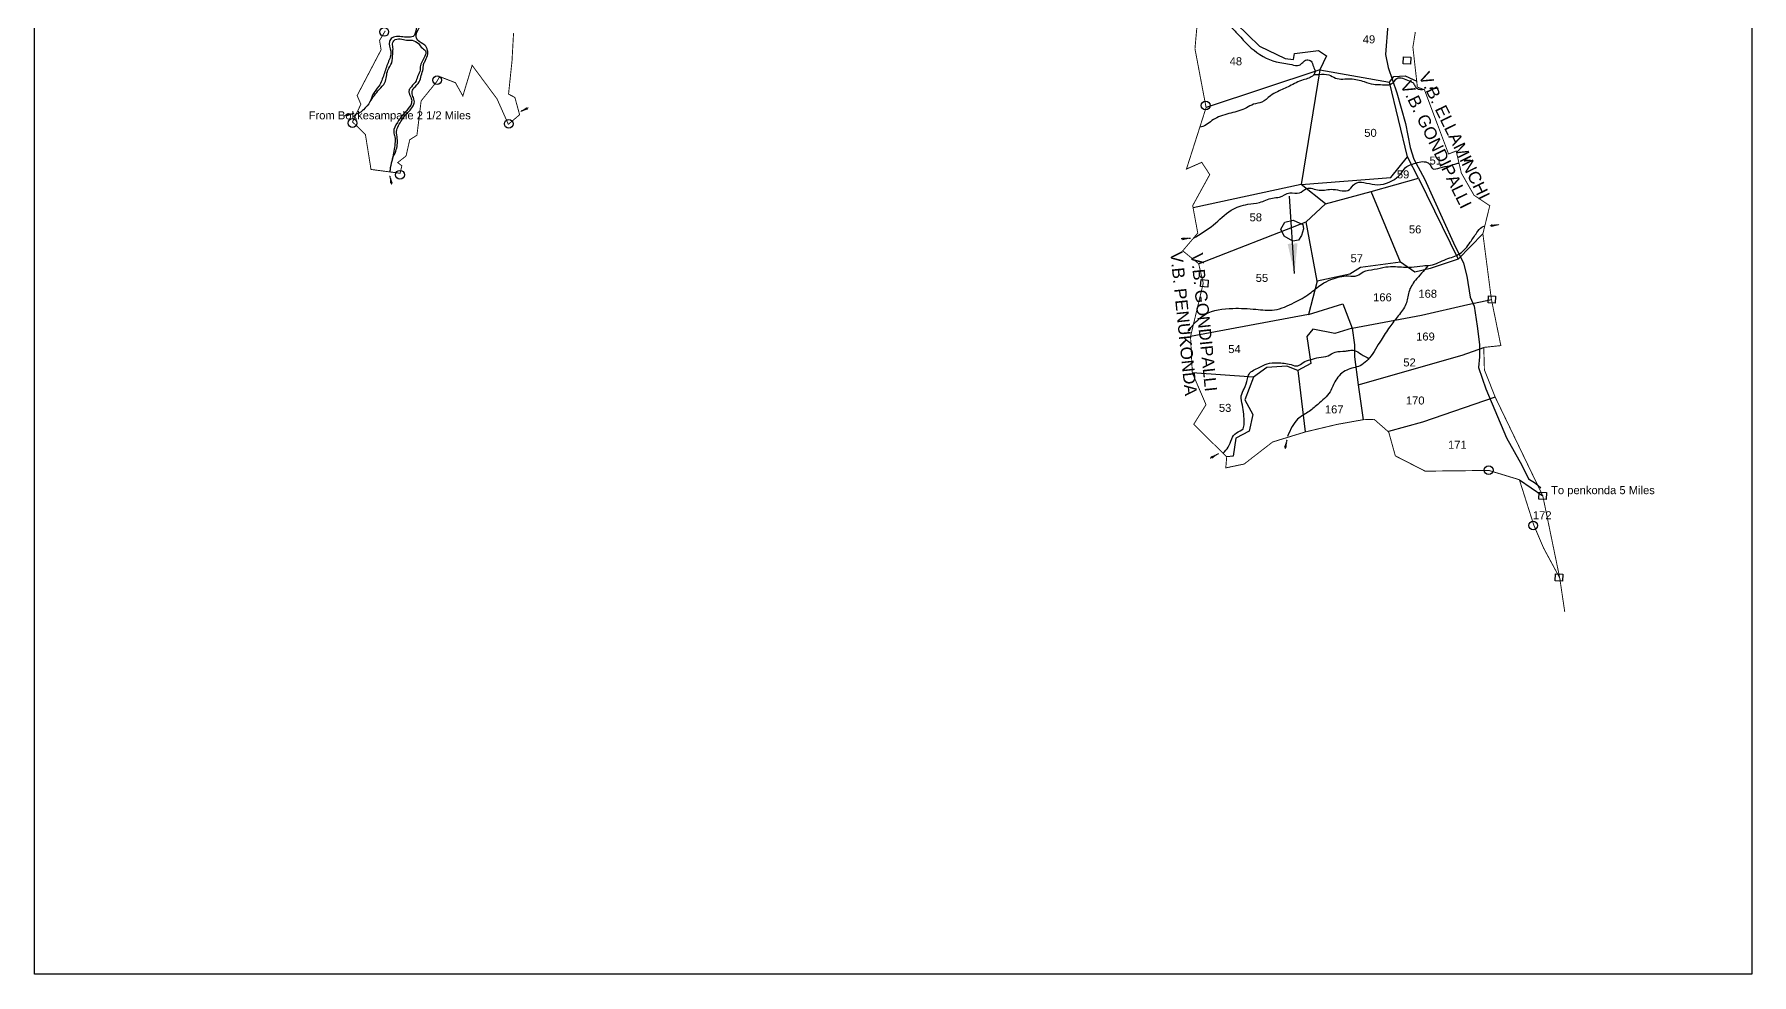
# Model space of a CAD drawing. Header units: feet. Extents: x 777124 to 781638, y 1563158 to 1569682.
# Drawn here: x 777124 to 781415, y 1563158 to 1565508 of the extents above; entities that cross this region are included whole.
import ezdxf
from ezdxf.enums import TextEntityAlignment as Align

# ---------------------------------------------------------------- set-up
doc = ezdxf.new("R2010")
doc.units = ezdxf.units.FT
doc.header["$MEASUREMENT"] = 0
doc.linetypes.add('ACAD_ISO02W100', pattern=[15, 12, -3])
doc.linetypes.add('HIDDEN2', pattern=[0.1875, 0.125, -0.0625])
for name, color, linetype in [('CANAL1', 242, 'Continuous'), ('Hills', 17, 'Continuous'), ('PLOT', 7, 'Continuous'), ('PLOT NO', 7, 'Continuous'), ('ROADS', 6, 'Continuous'), ('STREAM', 4, 'Continuous'), ('VILLAGE STONES', 240, 'Continuous')]:
    doc.layers.add(name, color=color, linetype=linetype)
doc.layers.add('VILLAGE BOUNDRY', color=5, linetype='HIDDEN2', lineweight=100)
doc.styles.get("Standard").update_dxf_attribs({"font": 'arial.ttf'})
doc.linetypes.add('DOTS', pattern='A,1e-06,-3,["●",Standard,S=3,R=0,X=-1.25,Y=-1.25],-3', length=6.000001)
doc.dimstyles.get("Standard").update_dxf_attribs({"dimtxt": 0.18, "dimasz": 20, "dimexe": 0.18, "dimexo": 0.0625, "dimgap": 0.09, "dimtad": 0, "dimtih": 1, "dimtoh": 1, "dimdec": 4, "dimzin": 0, "dimdsep": 46, "dimtxsty": 'Standard', "dimcen": 0.09, "dimadec": 0, "dimazin": 0, "dimtfac": 1, "dimtdec": 4, "dimtofl": 0, "dimtmove": 0, "dimatfit": 3, "dimfxl": 1, "dimtolj": 1, "dimtzin": 0, "dimarcsym": 0})

msp = doc.modelspace()

# ---------------------------------------------------------------- linework, layer by layer
at = {"linetype": 'ByBlock', "lineweight": -2, "ltscale": 200}
msp.add_lwpolyline([(777123.5, 1569682.5), (781415.1, 1569682.5), (781415.1, 1563159.8), (777123.5, 1563159.8)], close=True, dxfattribs=at)
at = {"layer": 'CANAL1', "color": 5, "const_width": 2.87}
msp.add_lwpolyline([(778898.4, 1563159.8), (779677.3, 1563159.8)], dxfattribs=at)
at = {"layer": 'Hills', "lineweight": -2}
msp.add_lwpolyline([(780238.2, 1565021.3), (780248.5, 1565039), (780269.5, 1565043.9), (780293.6, 1565033.5), (780295.1, 1565022.1), (780290.1, 1565005.4), (780282.4, 1564993.7), (780268.3, 1564991.7), (780246.8, 1565004.3), (780238.2, 1565021.3)], dxfattribs=at)
at = {"layer": 'PLOT', "lineweight": -2}
for points in [[(780097.9, 1565564.2), (780184.8, 1565479.1), (780249.3, 1565448.4), (780269.8, 1565445.8), (780272.7, 1565460.2), (780332.3, 1565468.2), (780352.6, 1565454.6), (780336.1, 1565419.5), (780051.7, 1565325.3)], [(780336.1, 1565419.5), (780289.7, 1565133.1), (780019.2, 1565074.8)], [(780336.1, 1565419.5), (780510, 1565388.5), (780520.8, 1565403), (780549.6, 1565405), (780578, 1565391.7)], [(780289.7, 1565133.1), (780513.1, 1565150.5), (780554.8, 1565201.9), (780510, 1565388.5)], [(780350.1, 1565085.1), (780464.4, 1565115.6), (780582.8, 1565148.8), (780554.8, 1565201.9)], [(780033.1, 1564935.2), (780301.5, 1565040), (780350.1, 1565085.1), (780289.7, 1565133.1)], [(780582.8, 1565148.8), (780681.3, 1564946.9), (780743.4, 1565009.9)], [(780681.3, 1564946.9), (780612, 1564923.1), (780573.1, 1564913.6), (780537.4, 1564939.1), (780464.4, 1565115.6)], [(780537.4, 1564939.1), (780437.9, 1564925.9), (780410.9, 1564909), (780328.9, 1564891.6), (780301.5, 1565040)], [(780329, 1564891.7), (780307.3, 1564807.9), (780012.8, 1564752.9)], [(780307.3, 1564807.9), (780393.7, 1564835.2), (780416.9, 1564773.8), (780589.8, 1564806.3), (780705.5, 1564833.3), (780764.9, 1564845.4)], [(780416.9, 1564773.8), (780373.6, 1564761.1), (780318.3, 1564771.6), (780303.7, 1564753.1), (780313.3, 1564685.4), (780281.1, 1564667.9), (780253.6, 1564678.7), (780203.5, 1564675.8), (780170.1, 1564651.6), (780148.2, 1564595.1), (780168.4, 1564558.6), (780159.4, 1564516.5), (780126.1, 1564499), (780119.2, 1564454.3), (780103.2, 1564452.5)], [(780416.9, 1564773.8), (780422.9, 1564732.3), (780422.7, 1564702.2), (780431.5, 1564632.5), (780444.3, 1564545.3)], [(780431.5, 1564632.5), (780692, 1564706.3), (780745.6, 1564726)], [(780170.1, 1564651.6), (780017.3, 1564662.3)], [(780281.1, 1564667.9), (780299.6, 1564514.7)], [(780774.3, 1564601.4), (780592.2, 1564539.5), (780507.6, 1564515.9)], [(780834.6, 1564395.3), (780893.1, 1564355)]]:
    msp.add_lwpolyline(points, dxfattribs=at)
at = {"layer": 'ROADS', "linetype": 'DOTS', "ltscale": 5}
msp.add_lwpolyline([(780505.5, 1565533.3), (780500.4, 1565457.9), (780506.6, 1565425.5), (780528.4, 1565362.4), (780549.7, 1565285.5), (780561.4, 1565225.7), (780571.1, 1565196.4), (780597.9, 1565147), (780670.3, 1564987.7), (780694.7, 1564936.9), (780703.3, 1564903.7), (780711.7, 1564851.4), (780721.9, 1564828.7), (780728.9, 1564778.7), (780735, 1564733.3), (780734.6, 1564702.8), (780732.5, 1564676.1), (780750.7, 1564622.1), (780802.4, 1564500.3), (780840.8, 1564431.7), (780857.3, 1564397.8), (780875.2, 1564386.8), (780888.1, 1564375.4)], dxfattribs=at)
at = {"layer": 'STREAM', "color": 4, "lineweight": -2}
for points in [[(778161.5, 1565947.5), (778167.8, 1565925.3), (778177.2, 1565904.1), (778193.2, 1565874.4), (778198.1, 1565864.4), (778193.2, 1565834.1), (778191.5, 1565805.9), (778185.6, 1565778.6), (778184, 1565755.6), (778175.8, 1565741.1), (778162.4, 1565736.3), (778148.1, 1565731.5), (778144.9, 1565721.4), (778147.6, 1565671.4), (778147.1, 1565658.7), (778140.5, 1565650.3), (778126.3, 1565637.2), (778118.6, 1565622.6), (778119.7, 1565606.7), (778110, 1565590.4), (778105.4, 1565569.7), (778097.3, 1565551.3), (778088.4, 1565539.5), (778077.9, 1565522), (778070.3, 1565503.1), (778063.1, 1565501.3), (778048.7, 1565501.3), (778017.8, 1565499.6), (778011, 1565490.8), (778014.3, 1565466), (778007.4, 1565437.5), (777996.9, 1565408), (777984.4, 1565379), (777969.3, 1565357.9), (777962.3, 1565340), (777945.7, 1565319.9), (777937.2, 1565312.7), (777927.9, 1565309.2)], [(778018.3, 1565198.1), (778026.7, 1565216.4), (778030.5, 1565248.1), (778028.8, 1565265.8), (778033.6, 1565280.2), (778051.2, 1565306.8), (778068.7, 1565327.2), (778072.9, 1565336), (778070.9, 1565350.2), (778067.4, 1565362.4), (778072.2, 1565374.3), (778085.3, 1565389.3), (778090.1, 1565405.7), (778095.1, 1565422.5), (778095.9, 1565430.5), (778099, 1565439.9), (778105.9, 1565455.8), (778106.2, 1565468.3), (778099.1, 1565481.5), (778081.3, 1565493.6), (778077.6, 1565501.4), (778085.8, 1565525.9), (778103.5, 1565552.1), (778109.8, 1565562.4), (778111.8, 1565577.6), (778117.1, 1565593.6), (778126.1, 1565607.6), (778125.5, 1565622.5), (778131.2, 1565634.9), (778146.4, 1565646.4), (778154.5, 1565657.8), (778153.6, 1565680.7), (778153.2, 1565707.9), (778153.4, 1565725.2), (778162.2, 1565731.2), (778182.2, 1565735.5), (778189.8, 1565749.1), (778193, 1565775.9), (778196.2, 1565805.6), (778200.2, 1565828.7), (778202.9, 1565854.6), (778204.6, 1565868.9), (778235.3, 1565854.9), (778260.5, 1565831.6), (778283.6, 1565810.6), (778310.9, 1565797.6), (778334.4, 1565786.8)], [(779977.7, 1565595.1), (780019.8, 1565585), (780038.2, 1565578.9), (780058.8, 1565579.1), (780075.3, 1565567), (780119.3, 1565521.2), (780138.3, 1565500.9), (780164.7, 1565474.2), (780226.8, 1565440), (780265.6, 1565432.9), (780284, 1565431.1), (780293.4, 1565438.2), (780303.2, 1565444.5), (780314.3, 1565441.4), (780319.7, 1565428), (780323.9, 1565415.5), (780319.9, 1565406.4), (780294.5, 1565394.6), (780260.1, 1565379.1), (780230.4, 1565365.1), (780212.3, 1565354.6), (780191.2, 1565338.8), (780170.1, 1565333.6), (780152.7, 1565324.6), (780113.7, 1565311.5), (780093.1, 1565305.8), (780073.5, 1565297.4), (780059.2, 1565287.4), (780043.6, 1565278), (780036.2, 1565276.8)], [(777962.5, 1565340.3), (777985.3, 1565370.5), (777999.4, 1565387.8), (778007, 1565418.9), (778016.5, 1565437.5), (778019.1, 1565459.4), (778019.6, 1565475.9), (778019.2, 1565487.6), (778025.3, 1565495.2), (778041.7, 1565496.4), (778057.3, 1565493.7), (778067.7, 1565493.5), (778083.2, 1565485.1), (778093.4, 1565473.5), (778102.1, 1565464.8), (778100.8, 1565457.6), (778094.1, 1565443.5), (778088.3, 1565430.3), (778087.7, 1565418.8), (778082.6, 1565406.4), (778077.4, 1565392), (778065.6, 1565377.6), (778060.5, 1565370.2), (778059.8, 1565361.8), (778065.5, 1565348.2), (778065.9, 1565336.7), (778054.1, 1565318.4), (778043, 1565305.2), (778030.7, 1565288.2), (778021.7, 1565264.2), (778024.7, 1565252.2), (778024.7, 1565235.4), (778018.2, 1565197.5), (778013.1, 1565174.6), (778011.8, 1565164.5)], [(780321.3, 1565408.2), (780334.3, 1565408.3), (780358.2, 1565406.9), (780374.9, 1565399.1), (780412.5, 1565397.3), (780447.1, 1565390.1), (780469.8, 1565383.7), (780487.3, 1565383), (780508.3, 1565382.4), (780520, 1565388.8), (780528.5, 1565398.3), (780542.6, 1565398.6), (780558.9, 1565392.1), (780568.3, 1565387.7), (780573.5, 1565379.8), (780579.7, 1565372.9), (780585.1, 1565371.1), (780594.5, 1565371)], [(780020, 1564998.8), (780069.9, 1565032.2), (780114.6, 1565068.7), (780155.8, 1565083.7), (780185.1, 1565088.3), (780217.4, 1565099.2), (780235, 1565101.7), (780261.2, 1565112.3), (780284.8, 1565112), (780302.7, 1565122.8), (780334.2, 1565119.1), (780369.3, 1565121), (780410.1, 1565120.6), (780423.1, 1565135.1), (780445.9, 1565138.1), (780473.2, 1565132.7), (780528.5, 1565150.4), (780541.9, 1565164.8), (780553.6, 1565178.1), (780567.6, 1565183.9), (780600.6, 1565189.4), (780611.7, 1565182.4), (780617.4, 1565173.1), (780636.2, 1565175.1), (780659.9, 1565180), (780678.3, 1565185.5), (780683.7, 1565186.8)], [(780020.3, 1564784.4), (780049.2, 1564808.4), (780118.3, 1564823.6), (780176.3, 1564821.2), (780222.8, 1564819.8), (780272.1, 1564838.2), (780310.4, 1564860.3), (780340, 1564883.6), (780363.7, 1564895.3), (780407.5, 1564904.5), (780429.4, 1564905.3), (780444.4, 1564914.8), (780471.8, 1564921.1), (780500.8, 1564927), (780525.1, 1564927.9), (780564.6, 1564926.8), (780593.5, 1564930), (780612.1, 1564931.6), (780651.8, 1564946.3), (780685.7, 1564960.3), (780711.8, 1564988.7), (780728.4, 1565013.1), (780740.8, 1565026.3), (780748.2, 1565029.4)], [(780606.4, 1564930.8), (780590.1, 1564911.1), (780574.7, 1564893.8), (780558.3, 1564864), (780550.9, 1564834.2), (780532, 1564805.1), (780510.7, 1564777.3), (780488.9, 1564744.4), (780460.1, 1564699.9), (780453.2, 1564692.3), (780436.4, 1564680.3), (780403.1, 1564669.5), (780375.7, 1564643.7), (780361.8, 1564615.3), (780330.6, 1564583.7), (780306.1, 1564563.9), (780280.5, 1564546.6), (780267, 1564528.2), (780254.8, 1564503.7)], [(780094.2, 1564461.4), (780107.2, 1564476.8), (780115.8, 1564497.1), (780127.6, 1564512.6), (780144.1, 1564522.7), (780146.7, 1564536.1), (780142.5, 1564581.6), (780139.7, 1564604.9), (780146.6, 1564622.6), (780155.5, 1564647.6), (780159, 1564659.4), (780184.4, 1564675.4), (780204.4, 1564684.8), (780230, 1564687.3), (780263.9, 1564683.1), (780280.6, 1564679.8), (780293.9, 1564688.6), (780311.9, 1564695.1), (780333.7, 1564700.7), (780356.4, 1564705.2), (780374.5, 1564714), (780400.1, 1564716.9), (780409.7, 1564718.6), (780422.8, 1564718.4), (780439.2, 1564709.1), (780458.8, 1564698.3)]]:
    msp.add_spline(points, degree=3, dxfattribs=at)
at = {"layer": 'VILLAGE BOUNDRY', "linetype": 'ACAD_ISO02W100', "lineweight": -2}
for points in [[(778321, 1565511.3, 2.32, 2.32, 0), (778317.2, 1565442, 2.32, 2.32, 0), (778308.5, 1565358.9, 2.32, 2.32, 0), (778324.3, 1565350.8, 2.32, 2.32, 0), (778336.2, 1565307.4, 2.32, 2.32, 0), (778308, 1565283.6, 2.32, 2.32, 0), (778279.8, 1565347, 2.32, 2.32, 0), (778217.5, 1565431, 2.32, 2.32, 0), (778194.3, 1565354.3, 2.32, 2.32, 0), (778175.8, 1565387.5, 2.32, 2.32, 0), (778136.5, 1565402.7, 2.32, 2.32, 0), (778128.8, 1565389.8, 2.32, 2.32, 0), (778090.1, 1565342.1, 2.32, 2.32, 0), (778079.6, 1565256.2, 2.32, 2.32, 0), (778061.6, 1565244.9, 2.32, 2.32, 0), (778052.4, 1565204.4, 2.32, 2.32, 0), (778031.5, 1565187.9, 2.32, 2.32, 0), (778041.8, 1565179.9, 2.32, 2.32, 0), (778037.7, 1565161.2, 2.32, 2.32, 0), (777964.8, 1565170.7, 2.32, 2.32, 0), (777950.9, 1565257.7, 2.32, 2.32, 0), (777918.6, 1565289.6, 2.32, 2.32, 0), (777939.5, 1565333.6, 2.32, 2.32, 0), (777930.2, 1565355.4, 2.32, 2.32, 0), (777954.7, 1565402.3, 2.32, 2.32, 0), (777990.1, 1565469.8, 2.32, 2.32, 0), (777986.1, 1565493, 2.32, 2.32, 0), (778000.6, 1565517.3, 2.32, 2.32, 0)], [(780574.6, 1565514.4, 2.32, 2.32, 0), (780568.5, 1565476.1, 2.32, 2.32, 0), (780579.7, 1565376.6, 2.32, 2.32, 0), (780597.4, 1565369.9, 2.32, 2.32, 0), (780657.6, 1565209.4, 2.32, 2.32, 0), (780676.6, 1565216.7, 2.32, 2.32, 0), (780689.6, 1565161.7, 2.32, 2.32, 0), (780721.2, 1565106.3, 2.32, 2.32, 0), (780760.6, 1565080, 2.32, 2.32, 0), (780743.4, 1565009.9, 2.32, 2.32, 0), (780764.6, 1564846.6, 2.32, 2.32, 0), (780788.3, 1564730.5, 2.32, 2.32, 0), (780745.6, 1564726, 2.32, 2.32, 0), (780747.2, 1564669.9, 2.32, 2.32, 0), (780774.3, 1564601.4, 2.32, 2.32, 0), (780893.1, 1564355, 2.32, 2.32, 0), (780935.4, 1564149.8, 2.32, 2.32, 0), (780895.1, 1564224.6, 2.32, 2.32, 0), (780870.7, 1564281.7, 2.32, 2.32, 0), (780834.6, 1564395.3, 2.32, 2.32, 0), (780758.3, 1564418.5, 2.32, 2.32, 0), (780599.1, 1564416.7, 2.32, 2.32, 0), (780524.6, 1564454.9, 2.32, 2.32, 0), (780508.1, 1564514.3, 2.32, 2.32, 0), (780471.7, 1564546.2, 2.32, 2.32, 0), (780444.3, 1564545.3, 2.32, 2.32, 0), (780378.7, 1564533.5, 2.32, 2.32, 0), (780299.6, 1564514.7, 2.32, 2.32, 0), (780217.9, 1564489.6, 2.32, 2.32, 0), (780146.8, 1564434.5, 2.32, 2.32, 0), (780100.9, 1564424.9, 2.32, 2.32, 0), (780103.2, 1564452.5, 2.32, 2.32, 0), (780020.7, 1564533.7, 2.32, 2.32, 0), (780051.5, 1564582.8, 2.32, 2.32, 0), (780017.3, 1564662.3, 2.32, 2.32, 0), (780012.8, 1564752.9, 2.32, 2.32, 0), (780044.6, 1564886.4, 2.32, 2.32, 0), (780033.1, 1564935.2, 2.32, 2.32, 0), (779993.3, 1564967.3, 2.32, 2.32, 0), (780030.9, 1565011.7, 2.32, 2.32, 0), (780018.2, 1565080.4, 2.32, 2.32, 0), (780060.8, 1565157.9, 2.32, 2.32, 0), (780040.8, 1565188.5, 2.32, 2.32, 0), (780002.6, 1565171.7, 2.32, 2.32, 0), (780051.7, 1565325.3, 2.32, 2.32, 0), (780023.9, 1565472.3, 2.32, 2.32, 0), (780029.2, 1565532.3, 2.32, 2.32, 0)]]:
    msp.add_lwpolyline(points, format="xyseb", dxfattribs=at)
at = {"layer": 'VILLAGE BOUNDRY', "linetype": 'ByBlock', "lineweight": -2, "const_width": 2.32}
msp.add_lwpolyline([(780935.4, 1564149.8), (780948, 1564065.1)], dxfattribs=at)
at = {"layer": 'VILLAGE STONES', "lineweight": -2}
for points in [[(780545.3, 1565452.4), (780563.5, 1565451.5), (780562.6, 1565434.1), (780544.4, 1565435)], [(780039, 1564895.3), (780057.2, 1564894.3), (780056.3, 1564876.9), (780038.1, 1564877.9)], [(780757.1, 1564854.7), (780775.3, 1564853.8), (780774.3, 1564836.4), (780756.2, 1564837.3)], [(780884.2, 1564364.3), (780902.3, 1564363.3), (780901.4, 1564345.9), (780883.2, 1564346.9)], [(780925.2, 1564160.4), (780943.4, 1564159.4), (780942.5, 1564142), (780924.3, 1564143)]]:
    msp.add_lwpolyline(points, close=True, dxfattribs=at)
for centre in [(777997.9, 1565514.5), (778130.2, 1565393.9), (780050.6, 1565330.4), (777918.5, 1565286.7), (778309, 1565284.6), (778037.2, 1565157.4), (780757.8, 1564419.1), (780869.1, 1564280.8)]:
    msp.add_circle(centre, 11, dxfattribs=at)

# ---------------------------------------------------------------- texts
at = {"layer": 'PLOT NO', "lineweight": -2}
for s, p in [('49', (780458.7, 1565495.9)), ('48', (780126.1, 1565441.1)), ('50', (780462.5, 1565262.2)), ('51', (780625.6, 1565193)), ('59', (780544.1, 1565158.4)), ('58', (780175.9, 1565051.1)), ('56', (780574.1, 1565020.9)), ('57', (780428.2, 1564948.8)), ('55', (780191.3, 1564899.7)), ('166', (780492.3, 1564851.2)), ('168', (780605.5, 1564860.1)), ('169', (780599.9, 1564753.2)), ('54', (780122.5, 1564721.8)), ('52', (780560.1, 1564688.4)), ('53', (780099.2, 1564574.9)), ('167', (780371.9, 1564571.1)), ('170', (780574.3, 1564593.3)), ('171', (780679.6, 1564482.7)), ('172', (780891.8, 1564306.5))]:
    msp.add_text(s, height=20, dxfattribs=at).set_placement(p, align=Align.MIDDLE_CENTER)
for s, p in [('From Bokkesampalle 2 1/2 Miles ', (777809, 1565296)), ('To penkonda 5 Miles', (780913.8, 1564359.2))]:
    msp.add_text(s, height=20, dxfattribs=at).set_placement(p)
at = {"layer": 'VILLAGE BOUNDRY', "color": 3, "char_height": 30.507, "width": 465.797, "attachment_point": 1}
for s, insert, rotation in [('\\pi60.834;V.B. ELLAMINCHI\\P\\pi60.823;V.B. GONDIPALLI', (780582.6, 1565472.7), 296.1081), ('\\pi60.823;V.B. GONDIPALLI\\P\\pi51.792;V.B. PENUKONDA', (780037.7, 1565024.1), 275.8707)]:
    msp.add_mtext(s, dxfattribs=dict(at, insert=insert, rotation=rotation))

# ---------------------------------------------------------------- leaders
at = {"layer": 'VILLAGE BOUNDRY', "lineweight": -2}
for points in [[(780632.9, 1565373.4), (780609.8, 1565373.1)], [(777921.5, 1565310.2), (777898.9, 1565305.1)], [(778338, 1565315.9), (778359.3, 1565325.1)], [(780716.4, 1565192.5), (780693.2, 1565193.7)], [(778011.3, 1565155.8), (778016.7, 1565133.2)], [(780784.1, 1565032.5), (780761.1, 1565029.6)], [(780012.4, 1564998.5), (779989.3, 1564997)], [(780020.3, 1564784.4), (780006.1, 1564766.1)], [(780253.4, 1564495.4), (780249, 1564472.7)], [(780082.3, 1564460), (780061.9, 1564448.9)]]:
    msp.add_leader(points, dimstyle='Standard', override={"dimgap": 0.09, "dimtad": 0}, dxfattribs=at)
at = {"layer": 'VILLAGE STONES'}
msp.add_leader([(780272.5, 1564910.5), (780260.5, 1565104)], dimstyle='Standard', override={"dimasz": 75, "dimtfill": 2, "dimtfillclr": 5}, dxfattribs=at)

doc.saveas('drawing.dxf')
